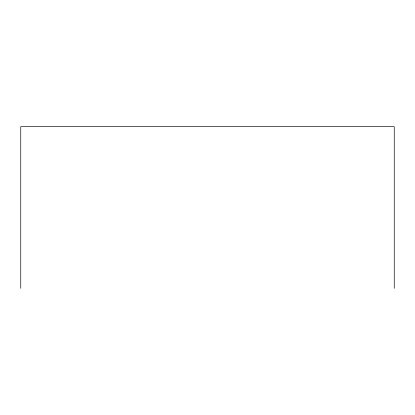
<?xml version="1.0" encoding="UTF-8"?>
<svg xmlns="http://www.w3.org/2000/svg" width="415" height="415" viewBox="0 0 415 415"><rect width="100%" height="100%" fill="white"/><g stroke="black" fill="none" stroke-linecap="round" stroke-linejoin="round"><path stroke-width="0.62" d="M394.25 288.311L394.25 126.689L20.75 126.689L20.75 288.311"/></g></svg>
